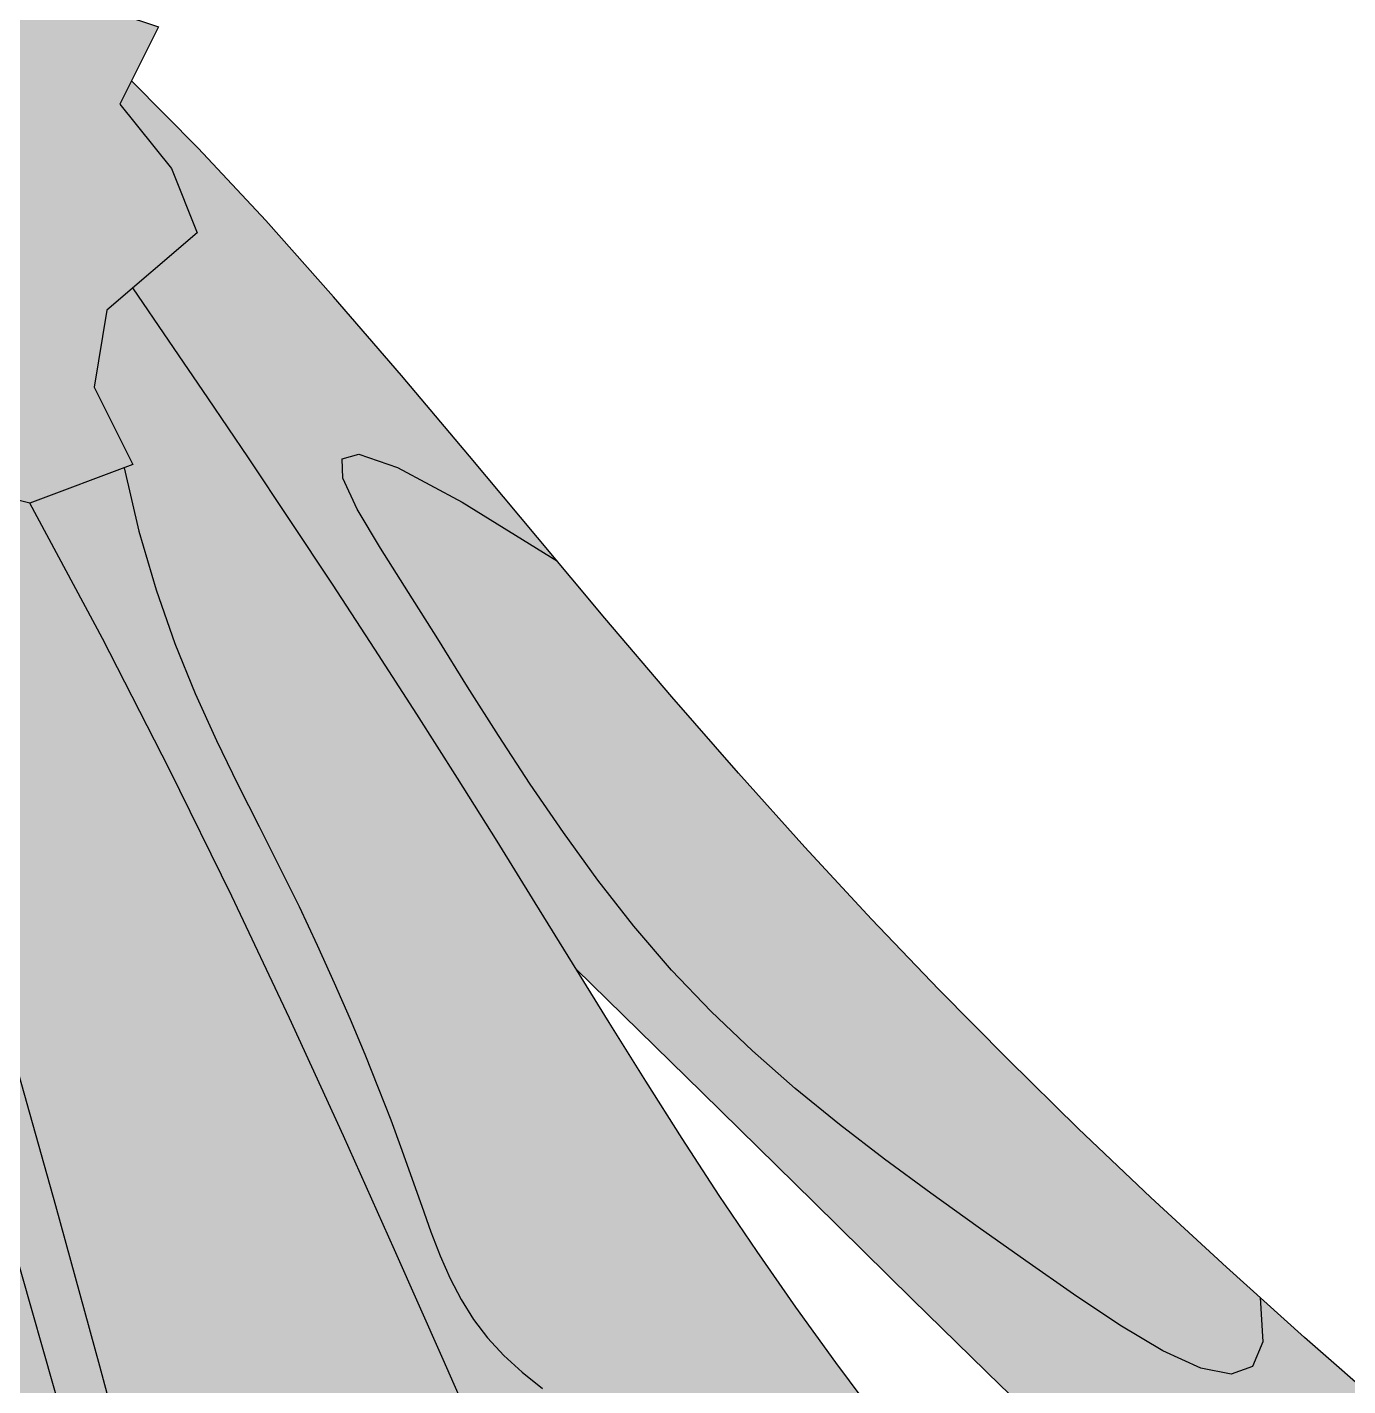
# Model space of a CAD drawing. Header units: millimetres. Extents: x -754 to 578, y -31 to 612.
# Drawn here: x 63.13 to 69.75, y 338.64 to 345.45 of the extents above; entities that cross this region are included whole.
import ezdxf

# ---------------------------------------------------------------- set-up
doc = ezdxf.new("R2010")
doc.units = ezdxf.units.MM
for name, color, linetype in [('Images', 7, 'Continuous'), ('magpie', 4, 'Continuous'), ('magpiefill', 3, 'Continuous')]:
    doc.layers.add(name, color=color, linetype=linetype)
picture_1 = doc.add_image_def('image8.png', size_in_pixel=(273, 248))

msp = doc.modelspace()

# ---------------------------------------------------------------- hatches: boundary and pattern name
at = {"layer": 'magpiefill', "true_color": 0x010101}
h = msp.add_hatch(color=18, dxfattribs=at)
h.dxf.hatch_style = 1
edge = h.paths.add_edge_path()
edge.add_line((40.85963743935895, 348.9347078828025), (39.02147583574992, 348.7467913734263))
edge.add_line((39.02147583574992, 348.7467913734263), (35.89284781417177, 346.6918707930586))
edge.add_line((35.89284781417177, 346.6918707930586), (29.45681938678376, 342.0459624909088))
edge.add_line((29.45681938678376, 342.0459624909088), (25.70246804391604, 338.4721855043988))
edge.add_line((25.70246804391604, 338.4721855043988), (25.07674472262647, 338.4721855043988))
edge.add_line((25.07674472262647, 338.4721855043988), (24.45101854755444, 339.0082526458132))
edge.add_line((24.45101854755444, 339.0082526458132), (24.36162950165613, 339.3656297510263))
edge.add_line((24.36162950165613, 339.3656297510263), (22.48445383022204, 337.936119846579))
edge.add_line((22.48445383022204, 337.936119846579), (19.98155483749883, 336.149231353324))
edge.add_line((19.98155483749883, 336.149231353324), (19.71338769980343, 337.3107091706586))
edge.add_line((19.71338769980343, 337.3107091706586), (19.80277674570175, 337.936119846579))
edge.add_line((19.80277674570175, 337.936119846579), (20.87544815026672, 339.0975961803192))
edge.add_line((20.87544815026672, 339.0975961803192), (21.23300433386044, 339.3656297510263))
edge.add_line((21.23300433386044, 339.3656297510263), (20.96483719616504, 339.544318303633))
edge.add_line((20.96483719616504, 339.544318303633), (19.26643961652803, 338.3828419698928))
edge.add_line((19.26643961652803, 338.3828419698928), (18.81949438703555, 338.7402190751059))
edge.add_line((18.81949438703555, 338.7402190751059), (18.81949438703555, 339.0082526458132))
edge.add_line((18.81949438703555, 339.0082526458132), (18.1043791660652, 339.0082526458132))
edge.add_line((18.1043791660652, 339.0082526458132), (17.8362120283698, 339.3656297510263))
edge.add_line((17.8362120283698, 339.3656297510263), (20.16033292929592, 340.6164511028671))
edge.add_line((20.16033292929592, 340.6164511028671), (20.60727815878795, 341.420550331394))
edge.add_line((20.60727815878795, 341.420550331394), (21.41178242565752, 342.135306025415))
edge.add_line((21.41178242565752, 342.135306025415), (19.80277674570175, 341.8672724547077))
edge.add_line((19.80277674570175, 341.8672724547077), (21.05422624206335, 342.9394052539419))
edge.add_line((21.05422624206335, 342.9394052539419), (25.25552281442356, 345.3517044231173))
edge.add_line((25.25552281442356, 345.3517044231173), (29.18865224908836, 348.2107257156065))
edge.add_line((29.18865224908836, 348.2107257156065), (33.65811595914397, 350.8017134373883))
edge.add_line((33.65811595914397, 350.8017134373883), (36.33979589744717, 352.4099118944423))
edge.add_line((36.33979589744717, 352.4099118944423), (36.60796303514257, 353.3927011591704))
edge.add_line((36.60796303514257, 353.3927011591704), (37.59124539380878, 354.0181118350906))
edge.add_line((37.59124539380878, 354.0181118350906), (38.66391679837329, 353.5713897117769))
edge.add_line((38.66391679837329, 353.5713897117769), (39.37903201934409, 353.6607347298775))
edge.add_line((39.37903201934409, 353.6607347298775), (40.8986486534011, 354.9115560817181))
edge.add_line((40.8986486534011, 354.9115560817181), (42.15010100354561, 355.7156553102452))
edge.add_line((42.15010100354561, 355.7156553102452), (42.23949004944393, 353.9287668169902))
edge.add_line((42.23949004944393, 353.9287668169902), (41.8819310120673, 352.5886019306433))
edge.add_line((41.8819310120673, 352.5886019306433), (41.52437482847313, 352.4099118944423))
edge.add_line((41.52437482847313, 352.4099118944423), (40.98803769929941, 352.5886019306433))
edge.add_line((40.98803769929941, 352.5886019306433), (40.27292533211153, 351.8738462366225))
edge.add_line((40.27292533211153, 351.8738462366225), (41.37629488074731, 350.9357487676712))
edge.add_line((41.37629488074731, 350.9357487676712), (41.57004106454474, 351.7748949451966))
edge.add_line((41.57004106454474, 351.7748949451966), (42.47419087352796, 352.2912925929047))
edge.add_line((42.47419087352796, 352.2912925929047), (43.83041416011133, 352.3558422988681))
edge.add_line((43.83041416011133, 352.3558422988681), (44.60539889530196, 352.0976434750141))
edge.add_line((44.60539889530196, 352.0976434750141), (44.60539889530196, 351.5166961213426))
edge.add_line((44.60539889530196, 351.5166961213426), (43.95957923390392, 351.2584972974887))
edge.add_line((43.95957923390392, 351.2584972974887), (42.73251816733068, 351.0002984736345))
edge.add_line((42.73251816733068, 351.0002984736345), (41.3117109169591, 349.9029534722551))
edge.add_line((41.3117109169591, 349.9029534722551), (41.3117109169591, 349.1283570006931))
edge.add_line((41.3117109169591, 349.1283570006931), (42.47419087352796, 349.5802049424376))
edge.add_line((42.47419087352796, 349.5802049424376), (45.3158025204873, 350.6775499438172))
edge.add_line((45.3158025204873, 350.6775499438172), (47.18868610224195, 351.710345239233))
edge.add_line((47.18868610224195, 351.710345239233), (49.06156683021322, 353.0658890644665))
edge.add_line((49.06156683021322, 353.0658890644665), (51.51568896336062, 354.8732808314446))
edge.add_line((51.51568896336062, 354.8732808314446), (50.22404678678208, 354.4214328897001))
edge.add_line((50.22404678678208, 354.4214328897001), (48.99698572020839, 353.9695849479556))
edge.add_line((48.99698572020839, 353.9695849479556), (47.70534354362985, 354.2923334777731))
edge.add_line((47.70534354362985, 354.2923334777731), (46.54286358706099, 355.2605790672255))
edge.add_line((46.54286358706099, 355.2605790672255), (45.83245996187566, 356.6806711148283))
edge.add_line((45.83245996187566, 356.6806711148283), (45.57413266807293, 358.2944137639158))
edge.add_line((45.57413266807293, 358.2944137639158), (45.89704392566341, 359.7790570010764))
edge.add_line((45.89704392566341, 359.7790570010764), (47.25326721224678, 361.2637002382369))
edge.add_line((47.25326721224678, 361.2637002382369), (46.54286358706099, 361.0055014143827))
edge.add_line((46.54286358706099, 361.0055014143827), (43.18459449871375, 359.2626593533682))
edge.add_line((43.18459449871375, 359.2626593533682), (40.27839603418329, 357.6489167042807))
edge.add_line((40.27839603418329, 357.6489167042807), (38.66384545379719, 356.3579225850108))
edge.add_line((38.66384545379719, 356.3579225850108), (37.82427675481881, 355.1314796552986))
edge.add_line((37.82427675481881, 355.1314796552986), (36.92012694583559, 354.4214328897001))
edge.add_line((36.92012694583559, 354.4214328897001), (35.95139602684753, 354.1632340658462))
edge.add_line((35.95139602684753, 354.1632340658462), (35.37015462167187, 354.4214328897001))
edge.add_line((35.37015462167187, 354.4214328897001), (35.04724621786431, 354.808731125481))
edge.add_line((35.04724621786431, 354.808731125481), (35.11182732786915, 355.7124255253757))
edge.add_line((35.11182732786915, 355.7124255253757), (35.75764698926719, 357.1970687625362))
edge.add_line((35.75764698926719, 357.1970687625362), (35.30557351166703, 358.1653143519889))
edge.add_line((35.30557351166703, 358.1653143519889), (35.17640843787399, 357.3261681744632))
edge.add_line((35.17640843787399, 357.3261681744632), (34.59516988648124, 356.9388699386823))
edge.add_line((34.59516988648124, 356.9388699386823), (33.17436263611012, 356.0997237611568))
edge.add_line((33.17436263611012, 356.0997237611568), (32.72228915850997, 356.4224722909744))
edge.add_line((32.72228915850997, 356.4224722909744), (32.2702128271269, 356.6806711148283))
edge.add_line((32.2702128271269, 356.6806711148283), (31.81813934952675, 357.1325190565728))
edge.add_line((31.81813934952675, 357.1325190565728), (31.62439316572932, 357.8425658221713))
edge.add_line((31.62439316572932, 357.8425658221713), (31.68897427573415, 358.2944137639158))
edge.add_line((31.68897427573415, 358.2944137639158), (31.10773572434096, 358.4235131758428))
edge.add_line((31.10773572434096, 358.4235131758428), (30.78482446675093, 358.6817119996967))
edge.add_line((30.78482446675093, 358.6817119996967), (30.33274813536741, 359.1335599414413))
edge.add_line((30.33274813536741, 359.1335599414413), (29.94525576777255, 359.6499575891494))
edge.add_line((29.94525576777255, 359.6499575891494), (30.13900195156998, 360.6182031786018))
edge.add_line((30.13900195156998, 360.6182031786018), (29.94525576777255, 360.6182031786018))
edge.add_line((29.94525576777255, 360.6182031786018), (29.36401721637935, 360.8118522964924))
edge.add_line((29.36401721637935, 360.8118522964924), (28.78277866498661, 361.3282499442003))
edge.add_line((28.78277866498661, 361.3282499442003), (28.45986740739613, 361.9737470038353))
edge.add_line((28.45986740739613, 361.9737470038353), (28.58903248118918, 362.5546943575068))
edge.add_line((28.58903248118918, 362.5546943575068), (28.71819470119885, 363.2001914171417))
edge.add_line((28.71819470119885, 363.2001914171417), (28.39528629739129, 363.2647411231053))
edge.add_line((28.39528629739129, 363.2647411231053), (27.7494637822108, 363.8456884767768))
edge.add_line((27.7494637822108, 363.8456884767768), (27.36197141461548, 364.6202834647445))
edge.add_line((27.36197141461548, 364.6202834647445), (27.42655252462032, 365.330330230343))
edge.add_line((27.42655252462032, 365.330330230343), (28.52444851740097, 366.0403769959414))
edge.add_line((28.52444851740097, 366.0403769959414), (30.00983973156031, 366.8149734675035))
edge.add_line((30.00983973156031, 366.8149734675035), (31.0431517605532, 367.6541196450289))
edge.add_line((31.0431517605532, 367.6541196450289), (31.94730156953642, 368.428716116591))
edge.add_line((31.94730156953642, 368.428716116591), (32.07646664332901, 368.5578155285179))
edge.add_line((32.07646664332901, 368.5578155285179), (32.39937790091949, 368.6869149404449))
edge.add_line((32.39937790091949, 368.6869149404449), (32.7868702685148, 369.0096634702625))
edge.add_line((32.7868702685148, 369.0096634702625), (32.85145137851964, 369.2678622941164))
edge.add_line((32.85145137851964, 369.2678622941164), (32.85145137851964, 369.461511412007))
edge.add_line((32.85145137851964, 369.461511412007), (32.7868702685148, 369.7197102358609))
edge.add_line((32.7868702685148, 369.7197102358609), (32.59312408471737, 369.9133593537515))
edge.add_line((32.59312408471737, 369.9133593537515), (32.39937790091949, 370.0424587656785))
edge.add_line((32.39937790091949, 370.0424587656785), (32.14104775333385, 370.1070084716421))
edge.add_line((32.14104775333385, 370.1070084716421), (32.33479393713174, 370.236107883569))
edge.add_line((32.33479393713174, 370.236107883569), (32.59312408471737, 370.236107883569))
edge.add_line((32.59312408471737, 370.236107883569), (32.85145137851964, 370.3006575895324))
edge.add_line((32.85145137851964, 370.3006575895324), (33.30352770990271, 370.3006575895324))
edge.add_line((33.30352770990271, 370.3006575895324), (33.56185500370543, 370.3006575895324))
edge.add_line((33.56185500370543, 370.3006575895324), (33.75560118750286, 370.365207295496))
edge.add_line((33.75560118750286, 370.365207295496), (33.94934737130075, 370.494306707423))
edge.add_line((33.94934737130075, 370.494306707423), (34.07851244509334, 370.8170552372405))
edge.add_line((34.07851244509334, 370.8170552372405), (34.14309640888109, 371.0107043551309))
edge.add_line((34.14309640888109, 371.0107043551309), (33.88476626129591, 371.2689031789851))
edge.add_line((33.88476626129591, 371.2689031789851), (33.04519756231753, 371.7207511207296))
edge.add_line((33.04519756231753, 371.7207511207296), (34.14309640888109, 371.4625522968754))
edge.add_line((34.14309640888109, 371.4625522968754), (34.72433496027429, 371.3334528849484))
edge.add_line((34.72433496027429, 371.3334528849484), (35.04724621786431, 371.527102002839))
edge.add_line((35.04724621786431, 371.527102002839), (35.04724621786431, 371.656201414766))
edge.add_line((35.04724621786431, 371.656201414766), (35.04724621786431, 371.9789499445835))
edge.add_line((35.04724621786431, 371.9789499445835), (34.85349718028397, 372.1080493565105))
edge.add_line((34.85349718028397, 372.1080493565105), (34.72433496027429, 372.430797886328))
edge.add_line((34.72433496027429, 372.430797886328), (35.2409924016622, 372.3662481803644))
edge.add_line((35.2409924016622, 372.3662481803644), (35.49931969546446, 372.3662481803644))
edge.add_line((35.49931969546446, 372.3662481803644), (35.88681206305978, 372.3662481803644))
edge.add_line((35.88681206305978, 372.3662481803644), (35.88681206305978, 372.4953475922914))
edge.add_line((35.88681206305978, 372.4953475922914), (35.82223095305494, 372.8826458280726))
edge.add_line((35.82223095305494, 372.8826458280726), (35.69306587926235, 373.1408431683321))
edge.add_line((35.69306587926235, 373.1408431683321), (35.62848476925751, 373.4635916981497))
edge.add_line((35.62848476925751, 373.4635916981497), (35.95139602684753, 373.4635916981497))
edge.add_line((35.95139602684753, 373.4635916981497), (36.20972332065026, 373.5281414041131))
edge.add_line((36.20972332065026, 373.5281414041131), (36.33888839444285, 373.7217905220036))
edge.add_line((36.33888839444285, 373.7217905220036), (36.40346950444768, 374.1736384637481))
edge.add_line((36.40346950444768, 374.1736384637481), (36.46805061445252, 374.3027378756751))
edge.add_line((36.46805061445252, 374.3027378756751), (36.72638076203816, 374.3027378756751))
edge.add_line((36.72638076203816, 374.3027378756751), (36.92012694583559, 374.3027378756751))
edge.add_line((36.92012694583559, 374.3027378756751), (37.04929201962864, 374.4318372876021))
edge.add_line((37.04929201962864, 374.4318372876021), (37.24303820342607, 374.4318372876021))
edge.add_line((37.24303820342607, 374.4318372876021), (37.30761931343091, 374.7545858174196))
edge.add_line((37.30761931343091, 374.7545858174196), (37.30761931343091, 374.8836852293466))
edge.add_line((37.30761931343091, 374.8836852293466), (36.98470805584043, 375.0127846412736))
edge.add_line((36.98470805584043, 375.0127846412736), (37.24303820342607, 375.1418840532006))
edge.add_line((37.24303820342607, 375.1418840532006), (37.43678438722395, 375.1418840532006))
edge.add_line((37.43678438722395, 375.1418840532006), (37.69511168102622, 375.0773343472372))
edge.add_line((37.69511168102622, 375.0773343472372), (38.0180229386167, 375.0127846412736))
edge.add_line((38.0180229386167, 375.0127846412736), (38.47009641621685, 375.0773343472372))
edge.add_line((38.47009641621685, 375.0773343472372), (39.11591893139735, 375.2064337591642))
edge.add_line((39.11591893139735, 375.2064337591642), (39.43883018898782, 375.2064337591642))
edge.add_line((39.43883018898782, 375.2064337591642), (39.43883018898782, 374.9482349353102))
edge.add_line((39.43883018898782, 374.9482349353102), (39.50341129899266, 374.6254864054927))
edge.add_line((39.50341129899266, 374.6254864054927), (39.95548763037573, 374.4318372876021))
edge.add_line((39.95548763037573, 374.4318372876021), (40.53672618176893, 374.6254864054927))
edge.add_line((40.53672618176893, 374.6254864054927), (40.85963743935895, 374.2381881697117))
edge.add_line((40.85963743935895, 374.2381881697117), (41.31217037602732, 373.788101254444))
edge.add_arc((-70.80047785323688, 308.3328015013903), 129.8215781707373, 24.7196834331034, 30.277882808560207, ccw=False)
edge.add_arc((49.22376158881366, 364.3471715032617), 2.717253438401656, 219.4264190677759, 277.5112522925736)
edge.add_arc((52.16036264588308, 359.2863995795586), 3.502217643125006, 76.09792839104102, 137.4828955815185, ccw=False)
edge.add_arc((51.96973983973157, 355.0031645799385), 7.751876948521335, 60.01917854986198, 82.34898294536907, ccw=False)
edge.add_arc((52.07444780326517, 350.2999373781522), 12.02382861166447, 55.16074552816218, 71.73216053091483, ccw=False)
edge.add_arc((58.60916531613973, 354.4438374458184), 5.734500677390736, 86.65890143975243, 120.31950619075)
edge.add_arc((60.36490375511772, 351.6076492175333), 9.069487645513666, 120.8490791888012, 144.9821508602809)
edge.add_arc((54.1626262971275, 356.160958630196), 1.387605128894925, 152.0183299640194, 206.9559763139688)
edge.add_arc((-51.91051563321011, 227.7238487340253), 165.3044430536458, 45.89312228263083, 50.63922831697852, ccw=False)
edge.add_line((63.14121053615486, 346.4195066104846), (63.01130633255684, 345.9008731861124))
edge.add_line((63.01130633255684, 345.9008731861124), (63.20505251635473, 345.6426743622585))
edge.add_line((63.20505251635473, 345.6426743622585), (63.78629392153039, 345.4490252443679))
edge.add_line((63.78629392153039, 345.4490252443679), (63.59254773773296, 345.061727008587))
edge.add_line((63.59254773773296, 345.061727008587), (63.85087503153522, 344.7389784787695))
edge.add_line((63.85087503153522, 344.7389784787695), (63.98004010532827, 344.4162299489519))
edge.add_line((63.98004010532827, 344.4162299489519), (63.5279637739452, 344.028931713171))
edge.add_line((63.5279637739452, 344.028931713171), (63.46338266394037, 343.6416334773899))
edge.add_line((63.46338266394037, 343.6416334773899), (63.65712884773779, 343.2543352416089))
edge.add_line((63.65712884773779, 343.2543352416089), (63.14047140634989, 343.0606861237184))
edge.add_line((63.14047140634989, 343.0606861237184), (62.62381396496198, 343.1897855356453))
edge.add_line((62.62381396496198, 343.1897855356453), (62.68839507496682, 342.7379375939008))
edge.add_line((62.68839507496682, 342.7379375939008), (61.97799430356395, 342.5442884760105))
edge.add_line((61.97799430356395, 342.5442884760105), (61.65508304597347, 342.7379375939008))
edge.add_line((61.65508304597347, 342.7379375939008), (61.46133686217604, 342.8024872998644))
edge.add_line((61.46133686217604, 342.8024872998644), (61.26759067837861, 342.5442884760105))
edge.add_line((61.26759067837861, 342.5442884760105), (60.94467942078813, 342.2860896521563))
edge.add_line((60.94467942078813, 342.2860896521563), (60.62176816319766, 342.4151890640835))
edge.add_line((60.62176816319766, 342.4151890640835), (59.78219946421927, 341.834241710412))
edge.add_line((59.78219946421927, 341.834241710412), (59.78219946421927, 342.092440534266))
edge.add_line((59.78219946421927, 342.092440534266), (59.20096091282653, 342.6088381819739))
edge.add_line((59.20096091282653, 342.6088381819739), (59.20096091282653, 342.867037005828))
edge.add_line((59.20096091282653, 342.867037005828), (59.07179583903348, 342.7379375939008))
edge.add_line((59.07179583903348, 342.7379375939008), (58.68430347143862, 342.1569902402293))
edge.add_line((58.68430347143862, 342.1569902402293), (58.68430347143862, 341.7696920044484))
edge.add_line((58.68430347143862, 341.7696920044484), (58.68430347143862, 340.930545826923))
edge.add_line((58.68430347143862, 340.930545826923), (58.23222999383847, 340.930545826923))
edge.add_line((58.23222999383847, 340.930545826923), (58.03848381004059, 341.1241949448133))
edge.add_line((58.03848381004059, 341.1241949448133), (57.97389984625283, 341.2532943567403))
edge.add_line((57.97389984625283, 341.2532943567403), (57.32808018485525, 341.4469434746309))
edge.add_line((57.32808018485525, 341.4469434746309), (57.00516892726478, 341.6405925925214))
edge.add_line((57.00516892726478, 341.6405925925214), (56.87600385347173, 341.5114931805945))
edge.add_line((56.87600385347173, 341.5114931805945), (56.87600385347173, 341.1887446507769))
edge.add_line((56.87600385347173, 341.1887446507769), (56.48851148587687, 340.6723470030688))
edge.add_line((56.48851148587687, 340.6723470030688), (56.23018419207415, 340.8659961209594))
edge.add_line((56.23018419207415, 340.8659961209594), (56.23018419207415, 341.05964523885))
edge.add_line((56.23018419207415, 341.05964523885), (55.4551966031006, 340.8659961209594))
edge.add_line((55.4551966031006, 340.8659961209594), (55.06770423550529, 340.4141481792149))
edge.add_line((55.06770423550529, 340.4141481792149), (54.22813839031028, 340.0913996493973))
edge.add_line((54.22813839031028, 340.0913996493973), (53.84064602271496, 340.2850487672879))
edge.add_line((53.84064602271496, 340.2850487672879), (53.64689698513416, 340.6077972971054))
edge.add_line((53.64689698513416, 340.6077972971054), (53.32398858132706, 340.6077972971054))
edge.add_line((53.32398858132706, 340.6077972971054), (52.61358495614127, 340.0268499434339))
edge.add_line((52.61358495614127, 340.0268499434339), (51.96776244096031, 339.3813528837989))
edge.add_line((51.96776244096031, 339.3813528837989), (51.32194277956273, 338.6067564122368))
edge.add_line((51.32194277956273, 338.6067564122368), (50.80528533817483, 337.9612593526019))
edge.add_line((50.80528533817483, 337.9612593526019), (50.35320900679176, 337.5094128944518))
edge.add_line((50.35320900679176, 337.5094128944518), (49.70738934539372, 337.3157637765612))
edge.add_line((49.70738934539372, 337.3157637765612), (49.12614794021806, 337.4448631884882))
edge.add_line((49.12614794021806, 337.4448631884882), (48.73865557262275, 337.832159940675))
edge.add_line((48.73865557262275, 337.832159940675), (48.35116320502743, 338.2194581764559))
edge.add_line((48.35116320502743, 338.2194581764559), (48.15741702123, 338.8004055301274))
edge.add_line((48.15741702123, 338.8004055301274), (47.83450576363953, 339.2522534718719))
edge.add_line((47.83450576363953, 339.2522534718719), (47.51159450604905, 339.3168031778355))
edge.add_line((47.51159450604905, 339.3168031778355), (47.12410213845374, 339.4459025897625))
edge.add_line((47.12410213845374, 339.4459025897625), (46.80119373464663, 339.4459025897625))
edge.add_line((46.80119373464663, 339.4459025897625), (46.21995232947052, 340.3495984732515))
edge.add_line((46.21995232947052, 340.3495984732515), (45.63871377807777, 341.1241949448133))
edge.add_line((45.63871377807777, 341.1241949448133), (45.3803864842755, 341.1241949448133))
edge.add_line((45.3803864842755, 341.1241949448133), (44.86372904288714, 341.3823937686675))
edge.add_line((44.86372904288714, 341.3823937686675), (43.95957923390392, 342.2215399461929))
edge.add_line((43.95957923390392, 342.2215399461929), (43.70124908631874, 342.6088381819739))
edge.add_line((43.70124908631874, 342.6088381819739), (43.57208686630906, 342.867037005828))
edge.add_line((43.57208686630906, 342.867037005828), (43.50750290252086, 343.2543352416089))
edge.add_line((43.50750290252086, 343.2543352416089), (43.24917560871859, 343.2543352416089))
edge.add_line((43.24917560871859, 343.2543352416089), (42.66793705732539, 343.4479843594995))
edge.add_line((42.66793705732539, 343.4479843594995), (42.60335309353763, 343.5770837714265))
edge.add_line((42.60335309353763, 343.5770837714265), (42.34502579973537, 343.9643820072074))
edge.add_line((42.34502579973537, 343.9643820072074), (42.28044468973053, 344.0934814191344))
edge.add_line((42.28044468973053, 344.0934814191344), (41.95753343214005, 344.8035281847328))
edge.add_line((41.95753343214005, 344.8035281847328), (41.57004106454474, 345.061727008587))
edge.add_line((41.57004106454474, 345.061727008587), (41.37629488074731, 345.2553761264774))
edge.add_line((41.37629488074731, 345.2553761264774), (41.11796473316167, 345.6426743622585))
edge.add_line((41.11796473316167, 345.6426743622585), (40.98879965936908, 346.1590720099664))
edge.add_line((40.98879965936908, 346.1590720099664), (40.98879965936908, 346.4818190561896))
edge.add_line((40.98879965936908, 346.4818190561896), (41.44087599075215, 347.1273161158247))
edge.add_line((41.44087599075215, 347.1273161158247), (41.24712980695426, 347.0627664098611))
edge.add_line((41.24712980695426, 347.0627664098611), (40.79505347557119, 347.5791640575692))
edge.add_line((40.79505347557119, 347.5791640575692), (40.73047236556636, 348.0310119993137))
edge.add_line((40.73047236556636, 348.0310119993137), (41.24712980695426, 348.8056084708755))
edge.add_line((41.24712980695426, 348.8056084708755), (40.85963743935895, 348.9347078828025))
at = {"layer": 'magpiefill'}
h = msp.add_hatch(color=253, dxfattribs=at)
h.dxf.hatch_style = 1
h.paths.add_polyline_path([(70.74121875026142, 337.8344246521936), (70.34101095886315, 338.1751606070923), (69.93653134673706, 338.5242737526245), (69.53453911230913, 338.8773863168733), (69.31154773542829, 339.0776601728195), (69.32471221649762, 338.8552743375719), (69.2729624030041, 338.7317718511641), (69.16588076029667, 338.6927794461797), (69.01304975372427, 338.723923855202), (68.8240518486358, 338.8108318108144), (68.6084695103802, 338.9391300456002), (68.37588520430641, 339.0944452921429), (68.13588139576329, 339.262404283026), (67.89659668039327, 339.4313355593691), (67.66039417501214, 339.6003748964386), (67.42819312672921, 339.7713598780373), (67.20091278265373, 339.9461280879681), (66.97947238989495, 340.1265171100337), (66.7647911955622, 340.3143645280369), (66.55778844676466, 340.5115079257807), (66.35938339061165, 340.7197848870676), (66.17019786984515, 340.9402628336406), (65.98966410973787, 341.1709285390027), (65.81691693119525, 341.4089986145968), (65.65109115512274, 341.6516896718658), (65.49132160242576, 341.8962183222527), (65.3367430940098, 342.1398011772003), (65.1864904507801, 342.3796548481519), (65.03969849364225, 342.6129959465505), (64.89921429416829, 342.8348108724148), (64.78273392659563, 343.0311651800702), (64.71166571582847, 343.1858942124176), (64.70741798677096, 343.2828333123583), (64.79139906432722, 343.3058178227934), (64.98501727340137, 343.238683086624), (65.30968093889751, 343.0652644467514), (65.7867983857196, 342.7693972460769), (65.68666432406872, 342.8888159876135), (65.34637040775226, 343.2957439813603), (65.00533393771, 343.7000040217633), (64.66438885952624, 344.0959506957317), (64.32436911878472, 344.4779385901748), (63.9861086610693, 344.8403222920022), (63.6504414319637, 345.1774563881233), (63.59254773773296, 345.061727008587), (63.85087503153522, 344.7389784787695), (63.98004010532827, 344.4162299489519), (63.65732706925622, 344.1397585195545), (63.83986512823488, 343.8736570048575), (64.03405085361986, 343.5882234425454), (64.23707701961074, 343.2872387212449), (64.44613640040697, 342.9744837295829), (64.65842177020862, 342.6537393561857), (64.87112590321487, 342.3287864896803), (65.0814415736256, 342.0034060186935), (65.28656155564029, 341.681378831852), (65.48443038206945, 341.3657610866564), (65.67599962016669, 341.0567100161033), (65.86297259579602, 340.7536581220642), (65.88014539199258, 340.7258931816912), (66.51230023623927, 340.1061665092548), (67.07223872693712, 339.5552826337346), (67.56857803057152, 339.0675761714763), (68.00993531362754, 338.6373817388257), (68.40492774259022, 338.2590339521287), (68.7621724839447, 337.9268674277312), (69.09028670417608, 337.635216781979), (69.39788756976945, 337.3784166312178), (69.69223265728237, 337.1511107755294), (69.97514118356222, 336.9491797499382), (70.24707277552874, 336.7688132732044), (70.50848706010176, 336.6062010640882), (70.75984366420109, 336.45753284135), (71.00160221474654, 336.3189983237497), (71.23422233865774, 336.1867872300479), (71.45816366285469, 336.0570892790045), (71.67367402571219, 335.9270895467296), (71.88015411142567, 335.7979545387327), (72.07679281564545, 335.6718461178725), (72.26277903402213, 335.5509261470083), (72.43730166220612, 335.4373564889991), (72.59954959584782, 335.333299006704), (72.74871173059772, 335.240915562982), (72.88397696210632, 335.1623680206922), (73.00484060172711, 335.0992597615792), (73.11202362362604, 335.0509602429302), (73.20655341767208, 335.0162804409179), (73.28945737373424, 334.994031331715), (73.36176288168149, 334.9830238914943), (73.42449733138285, 334.9820690964285), (73.47868811270733, 334.9899779226901), (73.52536261552389, 335.0055613464522), (73.56508860726863, 335.0279095838234), (73.59659536564598, 335.0572298106575), (73.61815254592743, 335.0940084427444), (73.62802980338449, 335.1387318958739), (73.62449679328867, 335.1918865858358), (73.60582317091146, 335.25395892842), (73.57027859152439, 335.3254353394165), (73.51613271039894, 335.4068022346149), (73.44157407012823, 335.4988793178033), (73.34446676259178, 335.6038194447619), (73.22259376699076, 335.724108759269), (73.07373806252627, 335.862233405103), (72.89568262839954, 336.0206795260423), (72.68621044381158, 336.2019332658651), (72.44310448796357, 336.4084807683499), (72.16414774005668, 336.6428081772748), (71.84861921582954, 336.9062576504692), (71.50178207717062, 337.195595401965), (71.1303955225059, 337.5064436598455)])
h = msp.add_hatch(color=255, dxfattribs=at)
h.dxf.hatch_style = 1
h.paths.add_polyline_path([(65.30393742564065, 339.0674039580362), (65.36566223893185, 338.9680124406455), (65.43652554616035, 338.8749984268863), (65.5181495706076, 338.7877043583983), (65.61020986268176, 338.7041395223451), (65.71189530457261, 338.6219799172708), (65.80752703844689, 338.5500797640739), (66.30674163980835, 338.1851321574877), (66.75818636393795, 337.7753712702669), (67.19688034390839, 337.3258537487591), (67.56254401877761, 336.9204765030659), (67.84022445922122, 336.5988683455903), (67.96169199126335, 336.4583294517677), (68.08878316218143, 336.3126020930451), (68.22485051867278, 336.1589839520266), (68.37324660743465, 335.9947727113166), (68.53732397516434, 335.8172660535193), (68.71818210858649, 335.6261126811367), (68.90790825453578, 335.4303653762609), (69.09633659987419, 335.2414279408815), (69.27330133146381, 335.0707041769883), (69.42863663616663, 334.929597886571), (69.55217670084473, 334.8295128716192), (69.63375571236011, 334.7818529341228), (69.66320785757485, 334.7980218760713), (69.63489410316136, 334.8849829580955), (69.56128253503348, 335.0319372753898), (69.28556739597852, 335.5505761231943), (69.10366497608952, 336.053345585304), (69.12032490359312, 336.3242321117469), (68.43109052898153, 337.1591142536324), (67.915044741523, 337.797977808578), (67.48538249836949, 338.3474635952364), (67.07559134855433, 338.8974724345091), (66.6986468197438, 339.4371924733543), (66.3367003467208, 339.9923935451794), (66.04705263482246, 340.4560379064086), (65.86297259579618, 340.7536581220639), (65.67599962016662, 341.0567100161035), (65.48443038206945, 341.3657610866565), (65.28656155564029, 341.681378831852), (65.08144157362557, 342.0034060186936), (64.87112590321486, 342.3287864896804), (64.65842177020853, 342.6537393561858), (64.44613640040697, 342.9744837295829), (64.23707701961062, 343.2872387212451), (64.0340508536198, 343.5882234425455), (63.83986512823485, 343.8736570048575), (63.65732706925622, 344.1397585195545), (63.5279637739452, 344.028931713171), (63.46338266394037, 343.6416334773899), (63.65712884773779, 343.2543352416089), (63.61385393359281, 343.238115308865), (63.68806199193229, 342.9197521182952), (63.77400153732143, 342.6269151509535), (63.86913147019388, 342.3565754807535), (63.97091069098324, 342.1057041816084), (64.07679810012317, 341.8712723274319), (64.18425259804731, 341.6502509921373), (64.29073308518926, 341.4396112496381), (64.49766438852554, 341.0310616880791), (64.7483760199452, 340.478796137905), (64.95013334988943, 339.9774821429505), (65.13664347735465, 339.4510243590156), (65.15250503439317, 339.4070862294092), (65.19946771487109, 339.2866165826769), (65.24924221478699, 339.1734972487997)])
h = msp.add_hatch(color=255, dxfattribs=at)
h.dxf.hatch_style = 1
h.paths.add_polyline_path([(67.02805582868827, 341.3366347883646), (66.69529133086385, 341.7071411731331), (66.36168871319092, 342.0895377924483), (66.02538174107646, 342.4848654536124), (65.7867983857196, 342.7693972460769), (65.30968093889751, 343.0652644467514), (64.98501727340137, 343.238683086624), (64.79139906432722, 343.3058178227934), (64.70741798677096, 343.2828333123583), (64.71166571582847, 343.1858942124176), (64.78273392659563, 343.0311651800702), (64.89921429416829, 342.8348108724148), (65.03969849364232, 342.6129959465504), (65.1864904507802, 342.3796548481519), (65.33674309400975, 342.1398011772004), (65.49132160242577, 341.8962183222527), (65.65109115512274, 341.6516896718658), (65.81691693119527, 341.4089986145968), (65.98966410973787, 341.1709285390027), (66.17019786984515, 340.9402628336406), (66.35938339061165, 340.7197848870676), (66.55778844676466, 340.5115079257807), (66.76479119556218, 340.3143645280369), (66.97947238989495, 340.1265171100337), (67.20091278265373, 339.9461280879681), (67.42819312672923, 339.7713598780373), (67.66039417501216, 339.6003748964386), (67.89659668039327, 339.4313355593691), (68.13588139576329, 339.262404283026), (68.37588520430641, 339.0944452921429), (68.6084695103802, 338.9391300456002), (68.8240518486358, 338.8108318108144), (69.01304975372427, 338.723923855202), (69.16588076029667, 338.6927794461797), (69.2729624030041, 338.7317718511641), (69.32471221649762, 338.8552743375719), (69.31154773542829, 339.0776601728195), (69.14179345400535, 339.2301205279217), (68.76352599207601, 339.5792245844023), (68.39885803406845, 339.925950567146), (68.04538330935428, 340.2726765275335), (67.70069554730512, 340.6217805169454), (67.36238847729257, 340.9756405867622)])
h = msp.add_hatch(color=253, dxfattribs=at)
h.dxf.hatch_style = 1
h.paths.add_polyline_path([(70.59874344730825, 334.5013521475594), (70.38764916058456, 334.7703503812261), (70.16669548315633, 335.0472483992995), (69.93768486053376, 335.3304158025243), (69.70250985831531, 335.6183392936062), (69.46306304209931, 335.9095055752506), (69.22123697748431, 336.2024013501631), (69.12033846123161, 336.3244525557795), (69.10857778902728, 336.1332267751524), (69.15375543986328, 335.9148979739763), (69.23860960560616, 335.6803651772474), (69.34614542053164, 335.4448678311304), (69.4593680189155, 335.2236453817896), (69.56128253503348, 335.0319372753898), (69.63489410316136, 334.8849829580955), (69.66320785757485, 334.7980218760713), (69.63375571236011, 334.7818529341228), (69.55217670084473, 334.8295128716192), (69.42863663616663, 334.929597886571), (69.27330133146381, 335.0707041769883), (69.0963365998742, 335.2414279408815), (68.90790825453578, 335.4303653762609), (68.71818210858649, 335.6261126811367), (68.53732397516433, 335.8172660535193), (68.37324660743465, 335.9947727113166), (68.22485051867277, 336.1589839520266), (68.08878316218144, 336.3126020930451), (67.9616919912633, 336.4583294517678), (67.84022445922122, 336.5988683455903), (67.72102801935789, 336.7369210919086), (67.6007501249759, 336.8751900081182), (67.47603822937812, 337.0163774116148), (67.34435989762665, 337.1623569089274), (67.20646314182063, 337.3116872631181), (67.06391608581872, 337.462098526382), (66.9182868534795, 337.6113207509146), (66.77114356866156, 337.7570839889109), (66.62405435522346, 337.8971182925663), (66.47858733702384, 338.0291537140762), (66.33631063792123, 338.1509203056357), (66.19866621409955, 338.2609137776502), (66.06659135104364, 338.3606924733652), (65.94089716656394, 338.4525803942365), (65.82239477847001, 338.5389015417198), (65.71189530457261, 338.6219799172708), (65.61020986268176, 338.7041395223451), (65.5181495706076, 338.7877043583983), (65.43652554616035, 338.8749984268863), (65.36566223893185, 338.9680124406455), (65.30393742564065, 339.0674039580362), (65.24924221478699, 339.1734972487997), (65.19946771487109, 339.2866165826769), (65.15250503439317, 339.4070862294092), (65.10624528185349, 339.5352304587376), (65.05857956575223, 339.6713735404034), (65.00739899458969, 339.8158397441476), (64.95093714912953, 339.9688092186879), (64.88879749918902, 340.1298856286482), (64.82092598684895, 340.2985285176288), (64.74726855419016, 340.47419742923), (64.66777114329332, 340.6563519070522), (64.58237969623929, 340.8444514946957), (64.49104015510886, 341.0379557357608), (64.39369846198267, 341.2363241738478), (64.29073308518926, 341.4396112496381), (64.18425259804728, 341.6502509921373), (64.07679810012317, 341.8712723274319), (63.97091069098324, 342.1057041816084), (63.86913147019388, 342.3565754807535), (63.77400153732142, 342.6269151509535), (63.6880619919323, 342.9197521182952), (63.61385393359282, 343.238115308865), (63.14047140634981, 343.0606861237184), (63.50528383721706, 342.3813302274037), (63.8418868487354, 341.7249712522158), (64.15347608304113, 341.0910107982681), (64.44324718227035, 340.4788504656741), (64.71439578855934, 339.887891854547), (64.9701175440443, 339.317536565), (65.21360809086137, 338.7671861971465), (65.29742002756548, 338.5773867227907), (65.65854488973294, 338.2861858493113), (65.96410750878182, 338.0059448888928), (66.22133466098065, 337.7370438092165), (66.43745312259796, 337.4798625779633), (66.61968966990227, 337.2347811628143), (66.77527107916211, 337.0021795314505), (66.911424126646, 336.7824376515529), (67.03537558862247, 336.5759354908027), (67.15345870422604, 336.3827059454584), (67.26843256405535, 336.201393626089), (67.3821627215749, 336.030296071841), (67.49651473024932, 335.8677108218606), (67.61335414354319, 335.7119354152944), (67.73454651492109, 335.5612673912888), (67.86195739784763, 335.4140042889904), (67.99745234578738, 335.2684436475454), (68.14238771368413, 335.1232027803754), (68.29608306239851, 334.9781780980009), (68.4573487542703, 334.8335857852173), (68.62499515163937, 334.6896420268202), (68.79783261684551, 334.5465630076051), (68.97467151222857, 334.4045649123674), (69.15432220012835, 334.2638639259027), (69.33559504288468, 334.1246762330064), (69.51729139542756, 333.9873261121137), (69.6981765830481, 333.8525702162191), (69.87700692362745, 333.7212732919565), (70.05253873504681, 333.5943000859598), (70.22352833518748, 333.4725153448633), (70.38873204193064, 333.356783815301), (70.54690617315755, 333.2479702439068), (70.69680704674944, 333.1469393773148), (70.83742529775226, 333.0543577909002), (70.9686888298712, 332.9700993750025), (71.09075986397617, 332.8938398487026), (71.20380062093705, 332.8252549310811), (71.30797332162375, 332.7640203412188), (71.40344018690621, 332.7098117981963), (71.49036343765434, 332.6623050210945), (71.568905294738, 332.6211757289939), (71.63923699092378, 332.5861626948742), (71.70156580656482, 332.5572569073093), (71.75610803391086, 332.5345124087721), (71.80307996521171, 332.5179832417355), (71.84269789271711, 332.5077234486722), (71.87517810867685, 332.5037870720552), (71.9007369053407, 332.5062281543572), (71.91959057495842, 332.5151007380512), (71.93162195614333, 332.5308462004278), (71.9353800729629, 332.5554552580497), (71.92908049584811, 332.5913059622976), (71.91093879523, 332.6407763645519), (71.87917054153952, 332.7062445161934), (71.83199130520774, 332.7900884686025), (71.7676166566656, 332.8946862731599), (71.68426216634414, 333.0224159812462), (71.5806661171141, 333.1748899841689), (71.45765764160518, 333.3506580329432), (71.31658858488684, 333.5475042185109), (71.15881079202852, 333.7632126318144), (70.98567610809968, 333.9955673637956), (70.79853637816977, 334.2423525053966)])
h = msp.add_hatch(color=255, dxfattribs=at)
h.dxf.hatch_style = 1
h.paths.add_polyline_path([(65.21360809086137, 338.7671861971465), (64.97011754404427, 339.317536565), (64.71439578855932, 339.887891854547), (64.44324718227034, 340.4788504656742), (64.1534760830411, 341.0910107982682), (63.84188684873541, 341.7249712522158), (63.50528383721707, 342.3813302274036), (63.14047140634978, 343.0606861237184), (62.62381396496198, 343.1897855356453), (62.68839507496682, 342.7379375939008), (62.36142294400119, 342.6488078135218), (62.49894527218885, 342.2075793226192), (62.66412502944767, 341.6577905878171), (62.85149709431124, 341.0174517950812), (63.05559634531318, 340.3045731303771), (63.27095766098708, 339.5371647796703), (63.49211591986654, 338.7332369289264), (63.71360600048516, 337.910799764111), (63.74791227715544, 337.7803121499459), (63.9966480063026, 337.4214841486175), (64.2129300981875, 337.122620427781), (64.40105488638449, 336.8742281447395), (64.56531870446793, 336.6668144567963), (64.71001788601222, 336.4908865212547), (64.83944876459172, 336.3369514954178), (64.95790767378082, 336.195516536589), (65.06969094715392, 336.0570888020715), (65.17848250623138, 335.9139917926075), (65.28551662431754, 335.7658143826959), (65.39141516266275, 335.6139617902745), (65.49679998251739, 335.4598392332811), (65.60229294513165, 335.3048519296539), (65.70851591175605, 335.1504050973303), (65.81609074364087, 334.9979039542484), (65.92563930203642, 334.8487537183461), (66.03740492834304, 334.7044541856147), (66.1501168845611, 334.5668834642597), (66.26212591284094, 334.4380142405396), (66.37178275533289, 334.3198192007137), (66.47743815418728, 334.2142710310405), (66.57744285155448, 334.123342417779), (66.67014758958483, 334.0490060471881), (66.75390311042865, 333.9932346055266), (66.82708549458938, 333.9591982027949), (66.88817217598272, 333.9548566439598), (66.93566592687746, 333.9893671577295), (66.9680695195424, 334.0718869728125), (66.9838857262463, 334.211573317917), (66.98161731925796, 334.4175834217513), (66.95976707084617, 334.6990745130237), (66.91683775327971, 335.0652038204427), (66.72798537129003, 335.4529582572944), (66.52951268777376, 335.868084601348), (66.32506486776073, 336.3029649037475), (66.1146689536713, 336.7574099972074), (65.89835198792566, 337.231230714443), (65.67614101294409, 337.7242378881689), (65.44806307114679, 338.2362423511)])
h = msp.add_hatch(color=255, dxfattribs=at)
h.dxf.hatch_style = 1
h.paths.add_polyline_path([(63.40312532895886, 338.1279456030389), (63.25932120151426, 338.6348452677466), (63.10018362676605, 339.1935642783914), (62.92648136629775, 339.7987734484996), (62.73898318169277, 340.4451435915977), (62.53845783453459, 341.1273455212121), (62.32567408640671, 341.8400500508693), (62.10140069889253, 342.5779279940958), (61.97799430356395, 342.5442884760105), (61.65508304597347, 342.7379375939008), (61.46133686217604, 342.8024872998644), (61.2842642625123, 342.5665087836747), (61.32493029185589, 342.3654689204796), (61.37029526477961, 342.1702360166046), (61.41894632250958, 341.9782201360098), (61.4694706062719, 341.7868313426551), (61.52045525729271, 341.5934797005007), (61.57048741679809, 341.3955752735066), (61.61815422601418, 341.1905281256329), (61.66204282616707, 340.9757483208393), (61.70110200710681, 340.7495955236951), (61.73572715317915, 340.5142278012046), (61.76667529735377, 340.2727528209812), (61.79470347260036, 340.028278250638), (61.82056871188858, 339.7839117577884), (61.84502804818811, 339.5427610100457), (61.86883851446865, 339.3079336750232), (61.89275714369986, 339.0825374203341), (61.91733368513314, 338.8687926526763), (61.94228875314673, 338.6653707350854), (61.96713567840058, 338.4700557696818), (61.99138779155466, 338.2806318585854), (62.01455842326894, 338.0948831039165), (62.03616090420332, 337.9105936077952), (62.05570856501782, 337.7255474723419), (62.07271473637237, 337.5375287996766), (62.08700818101354, 337.3450873482666), (62.09967939003433, 337.1498355019673), (62.11213428661443, 336.9541513009812), (62.12577879393342, 336.7604127855107), (62.14201883517097, 336.5709979957584), (62.16226033350668, 336.3882849719266), (62.18790921212021, 336.214651754218), (62.22037139419118, 336.0524763828349), (62.26078243253929, 335.9033802487116), (62.30919639854438, 335.7659581457093), (62.36539699322638, 335.6380482184211), (62.42916791760518, 335.5174886114399), (62.50029287270069, 335.4021174693589), (62.57855555953282, 335.2897729367709), (62.66373967912151, 335.1782931582691), (62.7556289324866, 335.0655162784464), (62.85379973805152, 334.9498118974267), (62.95699938385324, 334.8316754374578), (63.06376787533238, 334.7121337763182), (63.17264521792933, 334.5922137917866), (63.2821714170847, 334.4729423616412), (63.3908864782388, 334.3553463636612), (63.49733040683228, 334.2404526756247), (63.60004320830581, 334.1292881753103), (63.69774513724975, 334.0230238655566), (63.78987744485487, 333.9234072494427), (63.87606163146234, 333.8323299551068), (63.95591919741304, 333.7516836106876), (64.02907164304794, 333.6833598443239), (64.09514046870798, 333.6292502841544), (64.15374717473414, 333.5912465583175), (64.20451326146735, 333.5712402949521), (64.2471683708866, 333.5707808283619), (64.28187471152283, 333.5900483175112), (64.3089026335451, 333.6288806275294), (64.32852248712238, 333.687115623546), (64.34100462242367, 333.7645911706904), (64.34661938961797, 333.8611451340919), (64.34563713887427, 333.9766153788801), (64.33832822036159, 334.1108397701843), (64.32499903856582, 334.263169752997), (64.3061002152404, 334.4310110917633), (64.28211842645574, 334.6112831307911), (64.25354034828216, 334.8009052143884), (64.22085265679006, 334.9967966868632), (64.18454202804976, 335.1958768925236), (64.14509513813168, 335.3950651756775), (64.10299866310613, 335.5912808806331), (64.05835174841859, 335.7833845224965), (64.00970341701479, 335.9780012995662), (63.95521516121554, 336.1836975809393), (63.89304847334167, 336.4090397357124), (63.82136484571401, 336.6625941329824), (63.73832577065335, 336.952927141846), (63.64209274048057, 337.2886051314001), (63.53082724751642, 337.6781944707417)])
h = msp.add_hatch(color=253, dxfattribs=at)
h.dxf.hatch_style = 1
h.paths.add_polyline_path([(64.97498875038767, 332.7674976344066), (64.83648378353921, 333.3756599253272), (64.68237859095022, 334.0384902035043), (64.51367353353008, 334.7485570830584), (64.33136897218817, 335.4984291781103), (64.13646526783388, 336.2806751027805), (63.92996278137659, 337.0878634711898), (63.71360600048516, 337.910799764111), (63.49211591986654, 338.7332369289264), (63.27095766098709, 339.5371647796702), (63.05559634531318, 340.3045731303771), (62.85149709431123, 341.0174517950813), (62.66412502944767, 341.6577905878172), (62.49894527218886, 342.2075793226192), (62.36142294400119, 342.6488078135218), (62.10140069889253, 342.5779279940958), (62.32567408640674, 341.8400500508692), (62.5384578345346, 341.1273455212121), (62.73898318169277, 340.4451435915977), (62.92648136629773, 339.7987734484996), (63.10018362676605, 339.1935642783914), (63.25932120151423, 338.6348452677468), (63.40312532895886, 338.1279456030389), (63.53082724751643, 337.6781944707416), (63.64209274048056, 337.2886051314002), (63.73832577065335, 336.952927141846), (63.82136484571401, 336.6625941329823), (63.89304847334166, 336.4090397357124), (63.95521516121554, 336.1836975809393), (64.00970341701479, 335.9780012995662), (64.05835174841859, 335.7833845224965), (64.10299866310613, 335.5912808806331), (64.14509513813168, 335.3950651756775), (64.18454202804976, 335.1958768925236), (64.22085265679006, 334.9967966868632), (64.25354034828216, 334.8009052143884), (64.28211842645574, 334.6112831307911), (64.3061002152404, 334.4310110917633), (64.32499903856582, 334.263169752997), (64.33832822036159, 334.1108397701843), (64.34563713887427, 333.9766153788801), (64.34661938961797, 333.8611451340919), (64.34100462242367, 333.7645911706904), (64.32852248712238, 333.687115623546), (64.3089026335451, 333.6288806275294), (64.28187471152283, 333.5900483175112), (64.2471683708866, 333.5707808283619), (64.20451326146735, 333.5712402949521), (64.15374717473414, 333.5912465583175), (64.09514046870798, 333.6292502841544), (64.02907164304794, 333.6833598443239), (63.95591919741304, 333.7516836106876), (63.87606163146233, 333.8323299551068), (63.78987744485486, 333.9234072494427), (63.69774513724968, 334.0230238655568), (63.60004320830574, 334.1292881753103), (63.49733040683239, 334.2404526756246), (63.39088647823891, 334.3553463636611), (63.28217141708463, 334.4729423616413), (63.17264521792935, 334.5922137917865), (63.06376787533238, 334.7121337763182), (62.95699938385325, 334.8316754374578), (62.85379973805152, 334.9498118974267), (62.7556289324866, 335.0655162784464), (62.66373967912151, 335.1782931582691), (62.57855555953282, 335.2897729367709), (62.50029287270069, 335.4021174693589), (62.42916791760518, 335.5174886114399), (62.36539699322638, 335.6380482184211), (62.30919639854438, 335.7659581457093), (62.26078243253929, 335.9033802487116), (62.22037139419118, 336.0524763828349), (62.18790921212021, 336.214651754218), (62.16226033350668, 336.3882849719266), (62.14201883517097, 336.5709979957584), (62.12577879393342, 336.7604127855107), (62.11213428661443, 336.9541513009812), (62.09967939003435, 337.1498355019672), (62.08700818101354, 337.3450873482666), (62.07271473637237, 337.5375287996766), (62.05570856501782, 337.7255474723419), (62.03616090420332, 337.9105936077952), (62.01455842326893, 338.0948831039165), (61.99138779155467, 338.2806318585853), (61.96713567840058, 338.4700557696818), (61.94228875314675, 338.6653707350853), (61.91733368513314, 338.8687926526762), (61.89275714369986, 339.0825374203341), (61.86883851446865, 339.3079336750232), (61.84502804818811, 339.5427610100457), (61.82056871188858, 339.7839117577885), (61.79470347260036, 340.028278250638), (61.76667529735376, 340.2727528209812), (61.73572715317915, 340.5142278012046), (61.70110200710681, 340.7495955236951), (61.66204282616707, 340.9757483208393), (61.61815422601418, 341.1905281256329), (61.57048741679811, 341.3955752735066), (61.52045525729271, 341.5934797005007), (61.4694706062719, 341.7868313426551), (61.41894632250958, 341.9782201360098), (61.37029526477961, 342.1702360166046), (61.32493029185589, 342.3654689204796), (61.2842642625123, 342.5665087836747), (61.26759067837861, 342.5442884760105), (60.94467942078811, 342.2860896521563), (61.02440029496014, 342.158333488107), (61.09956467714497, 341.9963024650897), (61.17057629593499, 341.8017737346026), (61.23783887992253, 341.5765244481434), (61.30175615769997, 341.3223317572103), (61.36273185785962, 341.0409728133012), (61.42116970899386, 340.7342247679142), (61.47747343969502, 340.4038647725472), (61.5319704796818, 340.0520178413551), (61.5846830631783, 339.6822004391196), (61.635557125535, 339.2982768932794), (61.68453860210234, 338.9041115312731), (61.73157342823075, 338.5035686805397), (61.77660753927072, 338.1005126685174), (61.81958687057269, 337.6988078226452), (61.86045735748712, 337.3023184703614), (61.89922801976269, 336.9137064040385), (61.93616021474097, 336.5308232757823), (61.97157838416182, 336.1503182026329), (62.00580696976503, 335.7688403016299), (62.01304490578906, 335.6851436837381), (62.33188536301382, 334.9059648292788), (62.61949696177327, 334.2414166436184), (62.87922860357483, 333.67756312528), (63.11442918992598, 333.2004682727866), (63.32844762233419, 332.7961960846614), (63.52463280230692, 332.4508105594273), (63.70633363135165, 332.1503756956076), (63.87689901097584, 331.8809554917249), (64.03900253217074, 331.6309591330862), (64.19261654386274, 331.398176552131), (64.33703808446205, 331.1827428680828), (64.47156419237884, 330.9847932001645), (64.59549190602327, 330.8044626675996), (64.70811826380549, 330.6418863896113), (64.80874030413584, 330.4971994854224), (64.89665506542437, 330.3705370742567), (64.97158316204933, 330.2617685463296), (65.03493951226123, 330.169700375827), (65.08856261027861, 330.0928733079273), (65.13429095032, 330.0298280878089), (65.17396302660394, 329.97910546065), (65.20941733334898, 329.9392461716291), (65.24249236477367, 329.9087909659245), (65.27502661509652, 329.8862805887146), (65.30837191929153, 329.8706881572527), (65.34193347535441, 329.8627162770923), (65.37462982203628, 329.8634999258617), (65.4053794980883, 329.8741740811894), (65.43310104226157, 329.8958737207037), (65.45671299330726, 329.9297338220331), (65.47513388997652, 329.976889362806), (65.48728227102045, 330.0384753206508), (65.49202259932348, 330.1167166092201), (65.48800303430302, 330.218197886264), (65.47381765950975, 330.3505937455566), (65.44806055849438, 330.5215787808724), (65.40932581480757, 330.7388275859856), (65.35620751200001, 331.0100147546704), (65.2872997336224, 331.3428148807011), (65.20119656322542, 331.744902557852), (65.0968931305862, 332.2214347166217)])

# ---------------------------------------------------------------- linework, layer by layer
at = {"layer": 'magpie'}
msp.add_lwpolyline([(52.92577740466479, 355.5319492415942, -0.02071175509578969), (63.14121053615486, 346.4195066104846), (63.01130633255684, 345.9008731861124), (63.20505251635473, 345.6426743622585), (63.78629392153039, 345.4490252443679), (63.59254773773296, 345.061727008587), (63.85087503153522, 344.7389784787695), (63.98004010532827, 344.4162299489519), (63.5279637739452, 344.028931713171), (63.46338266394037, 343.6416334773899), (63.65712884773779, 343.2543352416089), (63.14047140634989, 343.0606861237184), (62.62381396496198, 343.1897855356453), (62.68839507496682, 342.7379375939008), (61.97799430356395, 342.5442884760105), (61.65508304597347, 342.7379375939008), (61.46133686217604, 342.8024872998644), (61.26759067837861, 342.5442884760105), (60.94467942078813, 342.2860896521563), (60.62176816319766, 342.4151890640835), (59.78219946421927, 341.834241710412)], format="xyb", dxfattribs=at)
for points in [[(69.93653134673706, 338.5242737526245), (69.53453911230913, 338.8773863168733), (69.14179345400537, 339.2301205279217), (68.76352599207603, 339.5792245844023), (68.39885803406845, 339.925950567146), (68.04538330935428, 340.2726765275335), (67.7006955473051, 340.6217805169454), (67.36238847729257, 340.9756405867622), (67.02805582868827, 341.3366347883646), (66.69529133086385, 341.7071411731331), (66.36168871319092, 342.0895377924483), (66.02538174107646, 342.4848654536124), (65.68666432406893, 342.8888159876133), (65.34637040775216, 343.2957439813604), (65.00533393770998, 343.7000040217634), (64.66438885952623, 344.0959506957317), (64.32436911878472, 344.4779385901748), (63.98610866106929, 344.8403222920022), (63.65044143196375, 345.1774563881233)], [(67.38978170754929, 338.4757759807437), (67.18382423444251, 338.7522056468653), (66.98338228437326, 339.0295000298127), (66.78850994218207, 339.3085238650416), (66.59896839092526, 339.5900923484538), (66.41334720652263, 339.8748225177328), (66.22994306310981, 340.1632818710079), (66.04705263482245, 340.4560379064086), (65.86297259579618, 340.753658122064), (65.67599962016664, 341.0567100161035), (65.48443038206946, 341.3657610866564), (65.28656155564029, 341.681378831852), (65.08144157362557, 342.0034060186936), (64.87112590321486, 342.3287864896804), (64.65842177020855, 342.6537393561857), (64.44613640040701, 342.9744837295828), (64.23707701961065, 343.287238721245), (64.0340508536198, 343.5882234425455), (63.83986512823486, 343.8736570048575), (63.65732706925619, 344.1397585195546)], [(69.31154773542829, 339.0776601728195), (69.32471221649762, 338.8552743375719), (69.2729624030041, 338.7317718511641), (69.16588076029667, 338.6927794461797), (69.01304975372427, 338.723923855202), (68.8240518486358, 338.8108318108144), (68.6084695103802, 338.9391300456002), (68.37588520430641, 339.0944452921429), (68.13588139576332, 339.262404283026), (67.89659668039327, 339.4313355593691), (67.66039417501216, 339.6003748964386), (67.42819312672921, 339.7713598780373), (67.20091278265373, 339.9461280879681), (66.97947238989495, 340.1265171100337), (66.76479119556218, 340.3143645280369), (66.55778844676466, 340.5115079257807), (66.35938339061165, 340.7197848870676), (66.17019786984515, 340.9402628336406), (65.98966410973787, 341.1709285390027), (65.81691693119527, 341.4089986145968), (65.65109115512274, 341.6516896718658), (65.49132160242577, 341.8962183222527), (65.33674309400975, 342.1398011772004), (65.18649045078014, 342.3796548481519), (65.03969849364235, 342.6129959465504), (64.89921429416829, 342.8348108724148), (64.78273392659563, 343.0311651800702), (64.71166571582847, 343.1858942124176), (64.70741798677096, 343.2828333123583), (64.79139906432722, 343.3058178227934), (64.98501727340137, 343.238683086624), (65.30968093889751, 343.0652644467514), (65.7867983857198, 342.7693972460768)], [(63.61385393359281, 343.238115308865), (63.68806199193229, 342.9197521182952), (63.77400153732143, 342.6269151509535), (63.86913147019388, 342.3565754807535), (63.97091069098324, 342.1057041816084), (64.07679810012317, 341.8712723274319), (64.1842525980473, 341.6502509921373), (64.29073308518926, 341.4396112496381), (64.3936984619827, 341.2363241738478), (64.49104015510883, 341.0379557357608), (64.5823796962393, 340.8444514946956), (64.66777114329332, 340.6563519070522), (64.74726855419013, 340.4741974292301), (64.82092598684895, 340.2985285176288), (64.888797499189, 340.1298856286482), (64.95093714912952, 339.9688092186879), (65.00739899458972, 339.8158397441475), (65.05857956575227, 339.6713735404033), (65.10624528185349, 339.5352304587376), (65.15250503439317, 339.4070862294092), (65.19946771487109, 339.2866165826769), (65.24924221478699, 339.1734972487997), (65.30393742564065, 339.0674039580362), (65.36566223893185, 338.9680124406455), (65.43652554616035, 338.8749984268863), (65.5181495706076, 338.7877043583983), (65.61020986268176, 338.7041395223451), (65.71189530457261, 338.6219799172708)], [(67.10689715915153, 334.6827241133647), (66.92045587588939, 335.0577750388716), (66.72798537129005, 335.4529582572944), (66.52951268777375, 335.868084601348), (66.32506486776076, 336.3029649037474), (66.11466895367131, 336.7574099972074), (65.89835198792568, 337.2312307144429), (65.6761410129441, 337.7242378881688), (65.44806307114682, 338.2362423510999), (65.21360809086137, 338.7671861971465), (64.97011754404427, 339.317536565), (64.71439578855933, 339.887891854547), (64.44324718227034, 340.4788504656742), (64.1534760830411, 341.0910107982682), (63.84188684873541, 341.7249712522158), (63.50528383721707, 342.3813302274036), (63.14047140634989, 343.0606861237182)], [(64.51367353353008, 334.7485570830584), (64.33136897218817, 335.4984291781103), (64.13646526783388, 336.2806751027805), (63.92996278137658, 337.0878634711898), (63.71360600048516, 337.910799764111), (63.49211591986654, 338.7332369289264), (63.27095766098707, 339.5371647796703), (63.05559634531318, 340.3045731303771), (62.85149709431125, 341.0174517950812), (62.66412502944768, 341.6577905878171), (62.49894527218886, 342.2075793226192), (62.36142294400118, 342.6488078135218)], [(64.28211842645574, 334.6112831307911), (64.25354034828216, 334.8009052143884), (64.22085265679006, 334.9967966868632), (64.18454202804976, 335.1958768925236), (64.14509513813168, 335.3950651756775), (64.10299866310613, 335.5912808806331), (64.05835174841859, 335.7833845224965), (64.00970341701479, 335.9780012995662), (63.95521516121554, 336.1836975809393), (63.89304847334167, 336.4090397357124), (63.82136484571401, 336.6625941329824), (63.73832577065335, 336.952927141846), (63.64209274048056, 337.2886051314002), (63.53082724751641, 337.6781944707416), (63.40312532895886, 338.1279456030389), (63.25932120151426, 338.6348452677466), (63.10018362676606, 339.1935642783914), (62.92648136629774, 339.7987734484996), (62.73898318169277, 340.4451435915977), (62.5384578345346, 341.1273455212121), (62.32567408640671, 341.8400500508693), (62.10140069889255, 342.5779279940957)], [(65.88014539199258, 340.7258931816912), (66.51230023623917, 340.1061665092549), (67.07223872693712, 339.5552826337346), (67.56857803057154, 339.0675761714763), (68.00993531362754, 338.6373817388257), (68.40492774259023, 338.2590339521287), (68.7621724839447, 337.9268674277312), (69.09028670417608, 337.635216781979), (69.39788756976945, 337.3784166312178), (69.69223265728237, 337.1511107755294), (69.97514118356222, 336.9491797499382)]]:
    msp.add_lwpolyline(points, dxfattribs=at)

# ---------------------------------------------------------------- pictures from other files: only their frames are drawn
at = {"layer": 'Images'}
image = msp.add_image(picture_1, insert=(-0.01096749804606389, 312.1406939309718), size_in_units=(89.93415841046361, 81.69842961829661), dxfattribs=at)
image.dxf.flags = 15

doc.saveas('drawing.dxf')
